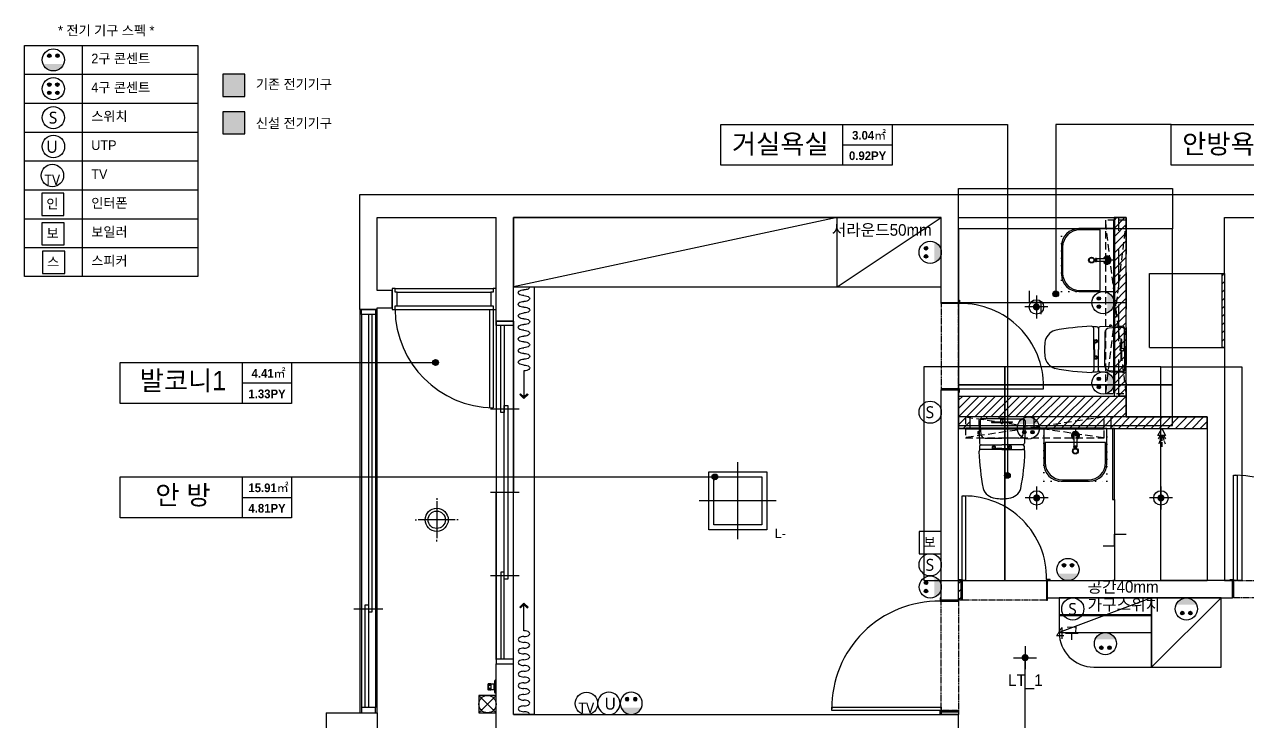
# Model space of a CAD drawing. Header units: millimetres. Extents: x -551172 to 232469, y -3435 to 261611.
# Drawn here: x 216458 to 227038, y 87466 to 93497 of the extents above; entities that cross this region are included whole.
import ezdxf
from ezdxf.enums import TextEntityAlignment as Align

# ---------------------------------------------------------------- set-up
doc = ezdxf.new("R2010")
doc.units = ezdxf.units.MM
doc.header["$LTSCALE"] = 10
doc.header["$PDMODE"] = 3
for name, pattern in [('DASHED', [0.75, 0.5, -0.25]), ('DH-HID2', [1.2, 0.8, -0.4]), ('DOT', [6.35, 0, -6.35]), ('HID', [2.5, 1.5, -1]), ('HIDDEN', [9.525, 6.35, -3.175])]:
    doc.linetypes.add(name, pattern=pattern)
doc.layers.get('DEFPOINTS').update_dxf_attribs({"color": 248})
for name, color, linetype in [('0-ELC TEXT', 7, 'Continuous'), ('01. F-소품', 3, 'Continuous'), ('02-WAL', 2, 'Continuous'), ('03-TEXT', 3, 'Continuous'), ('03-WAL NEW', 3, 'Continuous'), ('04-WIN', 4, 'Continuous'), ('06-FUR', 6, 'Continuous'), ('06-LIGHT', 4, 'Continuous'), ('07-DIM WAL', 5, 'Continuous'), ('2-con', 2, 'Continuous'), ('_LIBR', 4, 'Continuous'), ('BATH', 4, 'Continuous'), ('CO-BATH', 6, 'Continuous'), ('CO-DOOR', 8, 'Continuous'), ('fin', 5, 'Continuous'), ('FUR', 8, 'DASHED'), ('HAT', 5, 'Continuous'), ('HL', 6, 'HIDDEN'), ('RC-LIGHT', 7, 'Continuous'), ('U-LANP', 6, 'Continuous'), ('설비', 140, 'Continuous'), ('욕실설비', 3, 'Continuous')]:
    doc.layers.add(name, color=color, linetype=linetype)
doc.styles.add('DH-TEXT', font='')
doc.styles.add('HY 울릉도 L', font='')
doc.styles.get("Standard").update_dxf_attribs({"font": 'romans.shx'})
doc.styles.add('넥슨고딕', font='NEXONLv1GothicBold.ttf')
doc.styles.add('코레일둥고', font='Korail_Round_Gothic_Medium.ttf')
doc.styles.get('DH-TEXT').set_extended_font_data('HY울릉도L')
doc.styles.get('HY 울릉도 L').set_extended_font_data('HY울릉도L')
doc.dimstyles.new('30', dxfattribs={"dimscale": 30, "dimtxt": 2, "dimasz": 1, "dimexe": 1, "dimexo": 1, "dimgap": 1, "dimtad": 1, "dimdec": 0, "dimrnd": 0.05, "dimdsep": 46, "dimlunit": 6, "dimtxsty": 'HY 울릉도 L', "dimblk": 'ARCHTICK', "dimcen": 2.5, "dimdle": 1, "dimclrd": 133, "dimclre": 133, "dimclrt": 30, "dimadec": 0, "dimazin": 0, "dimtfac": 1, "dimtdec": 0, "dimtix": 1, "dimtmove": 2, "dimatfit": 3, "dimldrblk": 'ARCHTICK', "dimfxl": 1, "dimlwd": -1, "dimlwe": -1, "dimarcsym": 0})

# ---------------------------------------------------------------- blocks, each defined once
blk = doc.blocks.new('ffwfr')
at = {"layer": '03-WAL NEW'}
h = blk.add_hatch(dxfattribs=at)
h.set_pattern_fill('_USER', color=8, scale=50, angle=225, pattern_type=0)
h.set_pattern_definition([(225, (159722.074, 126376.72), (35.35534, -35.35534), [])])
h.paths.add_polyline_path([(102088, 63998), (102109, 63998), (102109, 63798), (102088, 63798)])
at = {"color": 8}
for p, q in [((103433, 66740), (103368, 66740)), ((102701, 66373), (102701, 66473)), ((102088, 66373), (103538, 66373)), ((102801, 66373), (102701, 66373)), ((102801, 66273), (102801, 66373)), ((103098, 65283), (103098, 65218)), ((103438, 64668), (103438, 63968)), ((103438, 64268), (103438, 64368)), ((103438, 64368), (103538, 64368)), ((103338, 64268), (103438, 64268)), ((97938, 62823), (98088, 62973)), ((97938, 62973), (98088, 62823))]:
    blk.add_line(p, q, dxfattribs=at)
blk.add_lwpolyline([(97938, 62823), (98088, 62823), (98088, 62973), (97938, 62973)], close=True, dxfattribs=at)
blk.add_circle((98013, 62898), 75, dxfattribs=at)
at = {"layer": '02-WAL', "color": 8}
blk.add_line((101888, 62808), (102088, 62808), dxfattribs=at)
blk.add_lwpolyline([(102858, 63798), (102858, 63968)], dxfattribs=at)
at = {"layer": '03-WAL NEW', "color": 8, "linetype": 'Continuous'}
for p, q in [((103433, 67084), (103457, 67108)), ((103433, 67013), (103527, 67108)), ((103433, 66942), (103538, 67047)), ((103433, 66872), (103538, 66977)), ((103433, 66801), (103538, 66906)), ((103433, 66730), (103538, 66835)), ((103433, 66659), (103538, 66764)), ((103433, 66589), (103538, 66694)), ((103433, 66518), (103538, 66623)), ((103433, 66447), (103538, 66552)), ((104368, 66605), (104386, 66623)), ((104368, 66534), (104388, 66554)), ((103433, 66377), (103538, 66482)), ((104368, 66463), (104388, 66483)), ((103433, 66306), (103538, 66411)), ((103433, 66235), (103538, 66340)), ((104368, 66392), (104388, 66412)), ((104368, 66322), (104388, 66342)), ((103433, 66165), (103538, 66270)), ((104368, 66251), (104388, 66271)), ((103433, 66094), (103538, 66199)), ((103433, 66023), (103538, 66128)), ((104368, 66180), (104388, 66200)), ((104368, 66110), (104388, 66130)), ((103433, 65952), (103538, 66057)), ((104368, 66039), (104388, 66059)), ((103433, 65882), (103538, 65987)), ((103433, 65811), (103538, 65916)), ((104382, 65983), (104388, 65988)), ((103433, 65740), (103538, 65845)), ((103433, 65670), (103538, 65775)), ((103433, 65599), (103538, 65704)), ((103467, 65563), (103538, 65633)), ((102088, 65527), (102124, 65563)), ((102088, 65456), (102195, 65563)), ((102088, 65385), (102265, 65563)), ((102156, 65383), (102336, 65563)), ((102227, 65383), (102407, 65563)), ((102297, 65383), (102477, 65563)), ((102368, 65383), (102548, 65563)), ((102439, 65383), (102619, 65563)), ((102510, 65383), (102690, 65563)), ((102580, 65383), (102760, 65563)), ((102651, 65383), (102831, 65563)), ((102722, 65383), (102902, 65563)), ((102792, 65383), (102972, 65563)), ((102863, 65383), (103043, 65563)), ((102934, 65383), (103114, 65563)), ((103005, 65383), (103185, 65563)), ((103075, 65383), (103255, 65563)), ((103146, 65383), (103326, 65563)), ((103217, 65383), (103397, 65563)), ((103287, 65383), (103467, 65563)), ((103358, 65383), (103538, 65562)), ((103429, 65383), (103538, 65492)), ((102088, 65314), (102156, 65383)), ((102738, 65328), (102792, 65383)), ((102763, 65283), (102863, 65383)), ((102834, 65283), (102934, 65383)), ((102905, 65283), (103005, 65383)), ((102975, 65283), (103075, 65383)), ((103046, 65283), (103146, 65383)), ((103117, 65283), (103217, 65383)), ((103187, 65283), (103287, 65383)), ((103258, 65283), (103358, 65383)), ((103329, 65283), (103429, 65383)), ((103400, 65283), (103500, 65383)), ((103470, 65283), (103570, 65383)), ((103500, 65383), (103538, 65421)), ((103541, 65283), (103641, 65383)), ((103612, 65283), (103712, 65383)), ((103682, 65283), (103782, 65383)), ((103753, 65283), (103853, 65383)), ((103824, 65283), (103924, 65383)), ((103894, 65283), (103994, 65383)), ((103965, 65283), (104065, 65383)), ((104036, 65283), (104136, 65383)), ((104107, 65283), (104207, 65383)), ((102127, 65283), (102188, 65344)), ((104177, 65283), (104238, 65343))]:
    blk.add_line(p, q, dxfattribs=at)
at = {"layer": '03-WAL NEW', "color": 8}
for p, q in [((103538, 67108), (103433, 67108)), ((103433, 67108), (103433, 65563)), ((103538, 65563), (103538, 67108)), ((104368, 65983), (104368, 66623)), ((104368, 66623), (104388, 66623)), ((104388, 66623), (104388, 65983)), ((104388, 65983), (104368, 65983)), ((102088, 65383), (102088, 65563)), ((102088, 65563), (103538, 65563)), ((103433, 65563), (103538, 65563)), ((103538, 65563), (103538, 65383)), ((103538, 65383), (102088, 65383)), ((102188, 65383), (102088, 65383)), ((102088, 65383), (102088, 65283)), ((102188, 65283), (102188, 65383)), ((104238, 65383), (102738, 65383)), ((102738, 65383), (102738, 65283)), ((103408, 65283), (103408, 65383)), ((104238, 65283), (104238, 65383)), ((102738, 65283), (102088, 65283)), ((102088, 65283), (102188, 65283)), ((102738, 65283), (104238, 65283))]:
    blk.add_line(p, q, dxfattribs=at)
for points in [[(102088, 63968), (102109, 63968), (102109, 63798), (102088, 63798)], [(101938, 62808), (101938, 62833), (102088, 62833), (102088, 62808)]]:
    blk.add_lwpolyline(points, close=True, dxfattribs=at)
at = {"layer": '04-WIN', "color": 8}
for p, q in [((96923, 66268), (96923, 62868)), ((96983, 66268), (96983, 62868)), ((97043, 66268), (97043, 62868)), ((98088, 66178), (98088, 64730)), ((98088, 66173), (98088, 64730)), ((98238, 66173), (98238, 64730)), ((98288, 65451), (98038, 65451)), ((103418, 65283), (103418, 64668)), ((103438, 65283), (103418, 65283)), ((103438, 64668), (103438, 65283)), ((98288, 64730), (98038, 64730)), ((98088, 63283), (98088, 64730)), ((98238, 63288), (98238, 64730)), ((103418, 64668), (103438, 64668)), ((98288, 64009), (98038, 64009)), ((96858, 63723), (97108, 63723))]:
    blk.add_line(p, q, dxfattribs=at)
for points in [[(97058, 66313), (96908, 66313), (96908, 62823), (97058, 62823)], [(96923, 66313), (97043, 66313), (97043, 66268), (96923, 66268)], [(98238, 63248), (98238, 66213), (98088, 66213), (98088, 63248)], [(98158, 65481), (98188, 65481), (98188, 64730), (98188, 63979), (98158, 63979), (98158, 64730)], [(97043, 62868), (96923, 62868), (96923, 62823), (97043, 62823)]]:
    blk.add_lwpolyline(points, close=True, dxfattribs=at)
for points in [[(97013, 66268), (97013, 63693), (96983, 63693)], [(98178, 66213), (98238, 66213), (98238, 66173), (98088, 66173), (98088, 66213)], [(98158, 66173), (98158, 65421), (98128, 65421), (98128, 66173)], [(98158, 63288), (98158, 64039), (98128, 64039), (98128, 63288)], [(96983, 63753), (96953, 63753), (96953, 62868)], [(98178, 63248), (98238, 63248), (98238, 63288), (98088, 63288), (98088, 63248)]]:
    blk.add_lwpolyline(points, dxfattribs=at)
at = {"layer": '06-FUR', "color": 8}
for p, q in [((101038, 67108), (98238, 66508)), ((98238, 67108), (98238, 66508)), ((101938, 67108), (98238, 67108)), ((101038, 66508), (101038, 67108)), ((101038, 66508), (101938, 67108)), ((101938, 66508), (101938, 67108)), ((98238, 66508), (101938, 66508)), ((103758, 63818), (102958, 63518)), ((102958, 63818), (102958, 63518)), ((103758, 63818), (102958, 63818)), ((103758, 63218), (104358, 63818)), ((104358, 63818), (103758, 63818)), ((103758, 63818), (103758, 63218)), ((103758, 63218), (103758, 63818)), ((104358, 63818), (103758, 63818)), ((103758, 63818), (103758, 63218)), ((104358, 63218), (104358, 63818)), ((104358, 63218), (104358, 63818)), ((102958, 63518), (103758, 63518)), ((103258, 63218), (103758, 63218)), ((103758, 63218), (104358, 63218)), ((103758, 63218), (104358, 63218))]:
    blk.add_line(p, q, dxfattribs=at)
at = {"layer": '06-FUR', "color": 8, "linetype": 'HIDDEN'}
for p, q in [((103538, 67085), (103358, 65585)), ((103538, 65585), (103358, 67085)), ((103538, 67085), (103358, 67085)), ((103358, 67085), (103358, 65585)), ((103538, 65585), (103538, 67085)), ((103358, 65585), (103538, 65585)), ((102148, 65383), (103348, 65203)), ((103348, 65383), (102148, 65203)), ((102148, 65383), (102148, 65203)), ((103348, 65383), (102148, 65383)), ((103348, 65203), (103348, 65383)), ((102148, 65203), (103348, 65203))]:
    blk.add_line(p, q, dxfattribs=at)
at = {"layer": '06-FUR', "color": 8, "linetype": 'HIDDEN', "ltscale": 5}
for p, q in [((103473, 65563), (103473, 67108)), ((103473, 67108), (103538, 67108)), ((103538, 67108), (103538, 65503)), ((103538, 65563), (103473, 65563))]:
    blk.add_line(p, q, dxfattribs=at)
at = {"layer": '06-FUR', "color": 8}
blk.add_arc((103258, 63518), 300, 180, 270, dxfattribs=at)
at = {"layer": '2-con', "color": 8}
for p, q in [((96908, 66313), (96908, 67308)), ((96908, 67308), (108238, 67308)), ((97058, 66477), (97058, 67108)), ((97058, 67108), (98088, 67108)), ((98088, 66213), (98088, 67108)), ((98238, 66213), (98238, 67108)), ((98238, 67108), (101938, 67108)), ((101938, 66373), (101938, 67108)), ((102088, 66373), (102088, 67108)), ((102088, 67108), (103538, 67108)), ((103538, 65383), (103538, 67108)), ((104388, 66623), (104388, 67108)), ((104388, 67108), (108088, 67108)), ((103738, 65983), (103738, 66623)), ((103738, 66623), (104388, 66623)), ((101938, 66373), (102088, 66373)), ((96908, 66313), (97058, 66313)), ((97058, 66313), (97058, 66328)), ((98088, 66213), (98238, 66213)), ((103738, 65983), (104388, 65983)), ((104388, 65983), (104388, 63968)), ((101938, 63798), (101938, 65618)), ((101938, 65618), (102088, 65618)), ((102088, 63938), (102088, 65618)), ((103538, 65383), (104238, 65383)), ((104238, 65383), (104238, 63968)), ((102088, 63798), (102088, 63938)), ((102858, 63968), (104238, 63968)), ((102858, 63818), (102858, 63938)), ((104388, 63968), (104458, 63968)), ((104458, 63818), (104458, 63968)), ((101938, 63798), (102088, 63798)), ((102858, 63818), (104458, 63818)), ((98088, 62238), (98088, 63248)), ((98088, 63248), (98238, 63248)), ((98238, 62808), (98238, 63248)), ((96618, 62823), (96618, 62673)), ((96618, 62823), (97058, 62823)), ((97058, 62823), (97058, 62673)), ((98238, 62808), (102088, 62808)), ((102088, 62658), (102088, 62808))]:
    blk.add_line(p, q, dxfattribs=at)
blk.add_lwpolyline([(97058, 66328), (97188, 66328), (97188, 66477), (97058, 66477)], dxfattribs=at)
at = {"layer": '_LIBR', "color": 8, "linetype": 'Continuous'}
for p, q in [((97213, 66493), (98063, 66493)), ((97233, 66463), (98043, 66463)), ((97233, 66343), (98043, 66343)), ((97213, 66313), (98033, 66313))]:
    blk.add_line(p, q, dxfattribs=at)
for points in [[(97213, 66493), (97188, 66493), (97188, 66313), (97213, 66313), (97213, 66343), (97233, 66343), (97233, 66463), (97213, 66463), (97213, 66492)], [(102088, 66364), (102088, 66394), (102097, 66394), (102097, 66364), (102088, 66364)], [(98033, 65463), (98033, 66313), (98063, 66313), (98063, 65463)], [(102088, 65627), (102823, 65627), (102823, 65657), (102088, 65657), (102088, 65627)], [(102088, 65627), (102088, 65597), (102097, 65597), (102097, 65627), (102088, 65627)], [(104467, 63968), (104467, 64880), (104497, 64880), (104497, 63968), (104467, 63968)], [(102118, 63968), (102118, 64699), (102148, 64699), (102148, 63968), (102118, 63968)], [(102118, 63968), (102088, 63968), (102088, 63977), (102118, 63977), (102118, 63968)], [(102849, 63968), (102879, 63968), (102879, 63977), (102849, 63977), (102849, 63968)], [(104467, 63968), (104437, 63968), (104437, 63977), (104467, 63977), (104467, 63968)], [(101938, 63789), (101938, 63819), (101929, 63819), (101929, 63789), (101938, 63789)], [(101938, 62842), (100991, 62842), (100991, 62872), (101938, 62872), (101938, 62842)], [(101938, 62842), (101938, 62812), (101929, 62812), (101929, 62842), (101938, 62842)]]:
    blk.add_lwpolyline(points, dxfattribs=at)
for points in [[(98043, 66463), (98043, 66343), (98063, 66343), (98063, 66313), (98088, 66313), (98088, 66493), (98063, 66493), (98063, 66463)], [(102088, 66373), (102088, 66364), (101938, 66364), (101938, 66373)], [(102088, 65618), (102088, 65627), (101938, 65627), (101938, 65618)], [(102109, 63968), (102118, 63968), (102118, 63798), (102109, 63798)], [(102858, 63968), (102849, 63968), (102849, 63798), (102858, 63798)], [(104458, 63968), (104467, 63968), (104467, 63818), (104458, 63818)], [(101938, 63798), (101938, 63789), (102088, 63789), (102088, 63798)], [(101938, 62833), (101938, 62842), (102088, 62842), (102088, 62833)]]:
    blk.add_lwpolyline(points, close=True, dxfattribs=at)
for centre, radius, start, end in [((102108, 65649), 715, 359.3986, 90.9179), ((98074, 66323), 861, 180.7211, 269.2789), ((104467, 63967), 912, 0.5758, 89.0422), ((102140, 63990), 709, 358.9155, 90.6064), ((101916, 62864), 925, 89.1676, 180.4648)]:
    blk.add_arc(centre, radius, start, end, dxfattribs=at)
at = {"layer": 'BATH', "color": 8}
for p, q in [((103812, 65221), (103847, 65283)), ((103847, 65283), (103879, 65221)), ((103879, 65221), (103812, 65221)), ((103830, 65216), (103815, 65193)), ((103826, 65173), (103819, 65151)), ((103838, 65217), (103828, 65179)), ((103846, 65218), (103846, 65177)), ((103855, 65217), (103864, 65179)), ((103862, 65216), (103877, 65193)), ((103867, 65173), (103874, 65151)), ((103846, 65165), (103846, 65123))]:
    blk.add_line(p, q, dxfattribs=at)
at = {"layer": 'CO-BATH', "color": 8, "linetype": 'DOT'}
for p, q in [((102978, 67012), (102978, 66467)), ((103433, 67012), (102978, 67012)), ((103433, 66467), (103433, 67012)), ((102978, 66467), (103433, 66467)), ((103370, 65283), (102826, 65283)), ((102826, 65283), (102826, 64828)), ((103370, 64828), (103370, 65283)), ((102826, 64828), (103370, 64828))]:
    blk.add_line(p, q, dxfattribs=at)
at = {"layer": 'CO-BATH', "color": 8}
for p, q in [((103433, 67012), (103128, 67012)), ((103313, 67002), (103138, 67002)), ((103313, 66477), (103313, 67002)), ((103433, 66467), (103433, 67012)), ((102978, 66862), (102978, 66617)), ((102988, 66852), (102988, 66627)), ((103272, 66754), (103272, 66725)), ((103277, 66754), (103272, 66754)), ((103277, 66725), (103272, 66725)), ((103282, 66753), (103277, 66753)), ((103277, 66754), (103277, 66725)), ((103282, 66726), (103277, 66726)), ((103282, 66753), (103282, 66726)), ((103373, 66727), (103282, 66727)), ((103373, 66752), (103282, 66752)), ((103128, 66467), (103433, 66467)), ((103138, 66477), (103313, 66477)), ((102826, 65283), (102826, 64978)), ((103370, 65283), (102826, 65283)), ((103370, 64978), (103370, 65283)), ((103085, 65222), (103085, 65132)), ((103110, 65222), (103110, 65132)), ((102836, 65163), (102836, 64988)), ((103360, 65163), (102836, 65163)), ((103083, 65127), (103083, 65122)), ((103083, 65127), (103112, 65127)), ((103083, 65122), (103112, 65122)), ((103084, 65132), (103084, 65127)), ((103084, 65132), (103111, 65132)), ((103111, 65132), (103111, 65127)), ((103112, 65127), (103112, 65122)), ((103360, 64988), (103360, 65163)), ((102976, 64828), (103220, 64828)), ((102986, 64838), (103210, 64838))]:
    blk.add_line(p, q, dxfattribs=at)
for centre, radius in [((103238, 66740), 25), ((103238, 66740), 20), ((103098, 65088), 25), ((103098, 65088), 20)]:
    blk.add_circle(centre, radius, dxfattribs=at)
for centre, radius, start, end in [((103128, 66862), 150, 90, 180), ((103138, 66852), 150, 90, 180), ((103373, 66740), 35, 200.9248, 159.0751), ((103373, 66740), 30, 204.6243, 155.3757), ((103373, 66740), 25, 210, 150), ((103373, 66740), 18, 223.9829, 136.017), ((103373, 66740), 12.5, 270, 90), ((103128, 66617), 150, 180, 270), ((103138, 66627), 150, 180, 270), ((103098, 65222), 35, 290.9248, 249.0751), ((103098, 65222), 30, 294.6243, 245.3757), ((103098, 65222), 25, 300, 240), ((103098, 65222), 18, 313.9829, 226.017), ((103098, 65222), 12.5, 360, 180), ((102976, 64978), 150, 180, 270), ((102986, 64988), 150, 180, 270), ((103210, 64988), 150, 270, 0), ((103220, 64978), 150, 270, 0)]:
    blk.add_arc(centre, radius, start, end, dxfattribs=at)
at = {"layer": 'CO-DOOR', "color": 8, "linetype": 'DH-HID2'}
for points in [[(101938, 66364), (101938, 65627), (102088, 65627), (102088, 66364)], [(102849, 63798), (102118, 63798), (102118, 63968), (102849, 63968)], [(105379, 63818), (104467, 63818), (104467, 63968), (105379, 63968)], [(102088, 63789), (102088, 62842), (101938, 62842), (101938, 63789)]]:
    blk.add_lwpolyline(points, close=True, dxfattribs=at)
at = {"layer": 'fin', "color": 8}
for p, q in [((103257, 65967), (103257, 66147)), ((103297, 66148), (103297, 65967)), ((103506, 66168), (103311, 66163)), ((103522, 66140), (103522, 66153)), ((103522, 65975), (103522, 66140)), ((103523, 66123), (103523, 66136)), ((103523, 66123), (103523, 66111)), ((103354, 66113), (103354, 65967)), ((103257, 65967), (103257, 65788)), ((103297, 65787), (103297, 65967)), ((103354, 65822), (103354, 65967)), ((103522, 65960), (103522, 65795)), ((103506, 65768), (103311, 65772)), ((103522, 65795), (103522, 65782)), ((102263, 65351), (102268, 65156)), ((102290, 65366), (102278, 65366)), ((102455, 65366), (102290, 65366)), ((102307, 65368), (102295, 65368)), ((102307, 65368), (102320, 65368)), ((102471, 65366), (102636, 65366)), ((102636, 65366), (102648, 65366)), ((102663, 65351), (102658, 65156)), ((102318, 65199), (102463, 65199)), ((102608, 65199), (102463, 65199)), ((102283, 65141), (102463, 65141)), ((102463, 65102), (102284, 65102)), ((102643, 65141), (102463, 65141)), ((102463, 65102), (102642, 65102)), ((98016, 63069), (98016, 63025)), ((98019, 63071), (98018, 63071)), ((98019, 63071), (98019, 63023)), ((98025, 63071), (98025, 63056)), ((98031, 63071), (98031, 63056)), ((98037, 63071), (98037, 63056)), ((98043, 63071), (98043, 63023)), ((98065, 63071), (98043, 63071)), ((98067, 63069), (98067, 63025)), ((98073, 63064), (98067, 63064)), ((98073, 63097), (98073, 63003)), ((98088, 63107), (98083, 63107)), ((98019, 63023), (98018, 63023)), ((98025, 63038), (98025, 63023)), ((98031, 63038), (98031, 63023)), ((98037, 63038), (98037, 63023)), ((98065, 63023), (98043, 63023)), ((98073, 63030), (98067, 63030)), ((98088, 62993), (98083, 62993))]:
    blk.add_line(p, q, dxfattribs=at)
for centre, radius, start, end in [((102960, 66012), 126, 108.2964, 173.4241), ((103326, 63963), 2206, 92.3333, 100.6081), ((103237, 66147), 20, 0, 92.3333), ((103326, 63963), 2200, 91.1574, 91.963), ((103281, 66147), 15.8, 4.8211, 86.3863), ((103312, 66148), 15, 91.3651, 180), ((103394, 66111), 40, 95.9437, 177.5129), ((103494, 65156), 1000, 89.3116, 95.9437), ((103507, 66153), 15, 360, 91.3651), ((103506, 66140), 16, 0, 89.3116), ((103538, 66136), 15, 90, 180), ((103237, 65967), 406, 171.6993, 180), ((103538, 66111), 15, 180, 270), ((103237, 65967), 406, 180, 188.3007), ((102960, 65923), 126, 186.5759, 251.7036), ((103394, 65824), 40, 182.4871, 264.0563), ((103326, 67972), 2206, 259.3919, 267.6667), ((103237, 65788), 20, 267.6667, 0), ((103326, 67972), 2200, 268.037, 268.8426), ((103281, 65788), 15.8, 273.6137, 355.1789), ((103312, 65787), 15, 180, 268.6349), ((103494, 66779), 1000, 264.0563, 270.6884), ((103506, 65795), 16, 270.6884, 0), ((103507, 65782), 15, 268.6349, 0), ((102295, 65383), 15, 180, 270), ((102320, 65383), 15, 270, 0), ((102278, 65351), 15, 90, 181.3651), ((102290, 65350), 16, 90, 179.3116), ((103274, 65338), 1000, 179.3116, 185.9437), ((102636, 65350), 16, 0.6884, 90), ((101652, 65338), 1000, 354.0563, 0.6884), ((102648, 65351), 15, 358.6349, 90), ((102319, 65239), 40, 185.9437, 267.5129), ((102607, 65239), 40, 272.4871, 354.0563), ((102284, 65082), 20, 90, 182.3333), ((104468, 65171), 2206, 182.3333, 190.6081), ((102283, 65156), 15, 181.3651, 270), ((102284, 65125), 15.8, 94.8211, 176.3863), ((104468, 65171), 2200, 181.1574, 181.963), ((100458, 65171), 2206, 349.3919, 357.6667), ((102642, 65082), 20, 357.6667, 90), ((102643, 65156), 15, 270, 358.6349), ((102642, 65125), 15.8, 3.6137, 85.1789), ((100458, 65171), 2200, 358.037, 358.8426), ((102419, 64804), 126, 198.2964, 263.4241), ((102507, 64804), 126, 276.5759, 341.7036), ((102463, 65081), 406, 261.6993, 270), ((102463, 65081), 406, 270, 278.3007), ((98018, 63069), 2, 90, 180), ((98022, 63071), 3, 0, 180), ((98022, 63056), 3, 0, 180), ((98028, 63071), 3, 0, 180), ((98028, 63056), 3, 0, 180), ((98034, 63071), 3, 0, 180), ((98034, 63056), 3, 0, 180), ((98040, 63071), 3, 0, 180), ((98040, 63056), 3, 0, 180), ((98065, 63069), 2, 0, 90), ((98083, 63097), 10, 90, 180), ((98018, 63025), 2, 180, 270), ((98022, 63038), 3, 180, 0), ((98022, 63023), 3, 180, 0), ((98028, 63038), 3, 180, 0), ((98028, 63023), 3, 180, 0), ((98034, 63038), 3, 180, 0), ((98034, 63023), 3, 180, 0), ((98040, 63038), 3, 180, 0), ((98040, 63023), 3, 180, 0), ((98065, 63025), 2, 270, 0), ((98083, 63003), 10, 180, 270)]:
    blk.add_arc(centre, radius, start, end, dxfattribs=at)
at = {"layer": 'FUR', "color": 8}
blk.add_line((102958, 63818), (102958, 63518), dxfattribs=at)
at = {"layer": 'HL', "color": 8, "linetype": 'Continuous'}
for p, q in [((103392, 66172), (103392, 66165)), ((103408, 66176), (103396, 66176)), ((103412, 66172), (103412, 66165)), ((103257, 66050), (103282, 66050)), ((103266, 66026), (103257, 66026)), ((103266, 66026), (103266, 66016)), ((103282, 66026), (103266, 66026)), ((103286, 66046), (103286, 66030)), ((103490, 66054), (103490, 65975)), ((103497, 66054), (103497, 65976)), ((103264, 66014), (103257, 66014)), ((103264, 65921), (103257, 65921)), ((103264, 65967), (103264, 66014)), ((103264, 65967), (103264, 65921)), ((103266, 65909), (103266, 65919)), ((103482, 65973), (103516, 65979)), ((103482, 65973), (103482, 65962)), ((103482, 65962), (103516, 65956)), ((103490, 65960), (103490, 65881)), ((103497, 65959), (103497, 65881)), ((103516, 65979), (103523, 65974)), ((103516, 65979), (103516, 65956)), ((103516, 65956), (103523, 65961)), ((103523, 65974), (103528, 65980)), ((103523, 65974), (103523, 65961)), ((103523, 65961), (103528, 65955)), ((103528, 65992), (103538, 65992)), ((103528, 65992), (103528, 65944)), ((103528, 65944), (103538, 65944)), ((103266, 65909), (103257, 65909)), ((103257, 65885), (103282, 65885)), ((103282, 65909), (103266, 65909)), ((103286, 65889), (103286, 65905)), ((102439, 65373), (102439, 65383)), ((102487, 65373), (102487, 65383)), ((102376, 65342), (102454, 65342)), ((102376, 65335), (102456, 65335)), ((102439, 65373), (102487, 65373)), ((102456, 65368), (102451, 65373)), ((102452, 65361), (102456, 65368)), ((102457, 65326), (102452, 65361)), ((102452, 65361), (102474, 65361)), ((102456, 65368), (102470, 65368)), ((102457, 65326), (102469, 65326)), ((102469, 65326), (102474, 65361)), ((102470, 65368), (102475, 65373)), ((102474, 65361), (102470, 65368)), ((102470, 65335), (102550, 65335)), ((102471, 65342), (102550, 65342)), ((102254, 65252), (102254, 65240)), ((102258, 65256), (102265, 65256)), ((102258, 65236), (102266, 65236)), ((102380, 65102), (102380, 65126)), ((102384, 65130), (102401, 65130)), ((102405, 65126), (102405, 65110)), ((102405, 65110), (102415, 65110)), ((102405, 65110), (102405, 65102)), ((102463, 65109), (102417, 65109)), ((102417, 65108), (102417, 65102)), ((102463, 65109), (102509, 65109)), ((102509, 65108), (102509, 65102)), ((102521, 65110), (102511, 65110)), ((102521, 65126), (102521, 65110)), ((102521, 65110), (102521, 65102)), ((102542, 65130), (102525, 65130)), ((102546, 65102), (102546, 65126))]:
    blk.add_line(p, q, dxfattribs=at)
for centre in [(103272, 66038), (103272, 65898), (102393, 65116), (102533, 65116)]:
    blk.add_circle(centre, 8, dxfattribs=at)
for centre, radius, start, end in [((103396, 66172), 4, 90, 180), ((103408, 66172), 4, 0, 90), ((103282, 66046), 4, 0, 90), ((103282, 66030), 4, 270, 0), ((103494, 66054), 3.5, 0, 180), ((103264, 66016), 2, 270, 0), ((103264, 65919), 2, 0, 90), ((103282, 65905), 4, 0, 90), ((103282, 65889), 4, 270, 0), ((103494, 65881), 3.5, 180, 0), ((102376, 65338), 3.5, 90, 270), ((102550, 65338), 3.5, 270, 90), ((102258, 65252), 4, 90, 180), ((102258, 65240), 4, 180, 270), ((102384, 65126), 4, 90, 180), ((102401, 65126), 4, 0, 90), ((102415, 65108), 2, 0, 90), ((102511, 65108), 2, 90, 180), ((102525, 65126), 4, 90, 180), ((102542, 65126), 4, 0, 90)]:
    blk.add_arc(centre, radius, start, end, dxfattribs=at)
at = {"layer": '욕실설비', "color": 8}
for p, q in [((103837, 65224), (103837, 65223)), ((103856, 65226), (103856, 65223))]:
    blk.add_line(p, q, dxfattribs=at)
blk = doc.blocks.new('FFSFDF')
at = {"layer": '01. F-소품'}
blk.add_hatch(color=8, dxfattribs=at).paths.add_polyline_path([(1567673, 1746751), (1567680, 1746744), (1567715, 1746779), (1567680, 1746815), (1567673, 1746808), (1567701, 1746779)])
at = {"layer": '01. F-소품', "color": 8}
for p, q in [((1567673, 1746808), (1567680, 1746815)), ((1567475, 1746779), (1567701, 1746779)), ((1567673, 1746751), (1567680, 1746744))]:
    blk.add_line(p, q, dxfattribs=at)
for points in [[(1567680, 1746815), (1567715, 1746779), (1567680, 1746744)], [(1567673, 1746808), (1567701, 1746779), (1567673, 1746751)]]:
    blk.add_lwpolyline(points, dxfattribs=at)
for centre, start_param, end_param in [((1566800, 1746779), 1.570796, 4.712389), ((1566900, 1746779), 1.570796, 4.712389), ((1567000, 1746779), 1.570796, 4.712389), ((1567100, 1746779), 1.570796, 4.712389), ((1567200, 1746779), 1.570796, 4.712389), ((1567300, 1746779), 1.570796, 4.712389), ((1567400, 1746779), 1.570796, 4.712389), ((1566750, 1746779), 6.283185, 7.853982), ((1566850, 1746779), 4.712389, 7.853982), ((1566950, 1746779), 4.712389, 7.853982), ((1567050, 1746779), 4.712389, 7.853982), ((1567150, 1746779), 4.712389, 7.853982), ((1567250, 1746779), 4.712389, 7.853982), ((1567350, 1746779), 4.712389, 7.853982), ((1567450, 1746779), 4.712389, 7.853982)]:
    blk.add_ellipse(centre, major_axis=(0, -50), ratio=0.5, start_param=start_param, end_param=end_param, dxfattribs=at)
blk = doc.blocks.new('ghehrth')
at = {"layer": '06-LIGHT'}
h = blk.add_hatch(color=256, dxfattribs=at)
h.dxf.hatch_style = 1
edge = h.paths.add_edge_path()
edge.add_arc((74745, 23107), 31.2, 270, 630)
at = {"color": 1, "linetype": 'Continuous'}
for p, q in [((74745, 23007), (74745, 23207)), ((74645, 23107), (74845, 23107))]:
    blk.add_line(p, q, dxfattribs=at)
blk = doc.blocks.new('G-101')
at = {"layer": 'RC-LIGHT', "color": 251}
for p, q in [((0, -400), (0, 400)), ((400, 0), (-400, 0))]:
    blk.add_line(p, q, dxfattribs=at)
at = {"layer": 'RC-LIGHT', "color": 7}
for p, q in [((-300, -300), (-300, 300)), ((-300, 300), (300, 300)), ((300, 300), (300, -300)), ((300, -300), (-300, -300))]:
    blk.add_line(p, q, dxfattribs=at)
at = {"layer": 'RC-LIGHT', "color": 1}
blk.add_lwpolyline([(-250, 250), (250, 250), (250, -250), (-250, -250)], close=True, dxfattribs=at)
at = {"layer": 'RC-LIGHT', "style": 'DH-TEXT'}
blk.add_attdef('L-', text='', height=100, dxfattribs=at).set_placement((383, -288), align=Align.TOP_LEFT)
blk = doc.blocks.new('hallogen')
h = blk.add_hatch(color=256)
h.dxf.hatch_style = 1
edge = h.paths.add_edge_path()
edge.add_arc((48592, 60854), 31.2, 0, 360, ccw=False)
at = {"color": 1, "linetype": 'Continuous'}
for p, q in [((48592, 60954), (48592, 60754)), ((48692, 60854), (48492, 60854))]:
    blk.add_line(p, q, dxfattribs=at)
at = {"color": 4, "linetype": 'Continuous'}
blk.add_circle((48592, 60854), 62.5, dxfattribs=at)
blk = doc.blocks.new('A$C08B77260')
at = {"layer": 'HAT', "color": 1}
for p, q in [((187, 373), (187, 360)), ((187, 347), (187, 27)), ((0, 187), (13, 187)), ((347, 187), (27, 187)), ((373, 187), (360, 187)), ((187, 0), (187, 13))]:
    blk.add_line(p, q, dxfattribs=at)
at = {"layer": 'U-LANP', "color": 4}
blk.add_circle((187, 187), 100, dxfattribs=at)
at = {"layer": 'U-LANP', "color": 8}
blk.add_circle((187, 187), 75, dxfattribs=at)
blk = doc.blocks.new('_ArchTick')
at = {"color": 0, "linetype": 'ByBlock', "const_width": 0.15}
blk.add_lwpolyline([(-0.5, -0.5), (0.5, 0.5)], dxfattribs=at)
blk = doc.blocks.new('*D306')
at = {"layer": '07-DIM WAL', "color": 133, "transparency": 16777216}
for p, q in [((225113, 86489), (225113, 88049)), ((225143, 88019), (225143, 88019)), ((225143, 86519), (225143, 86519))]:
    blk.add_line(p, q, dxfattribs=at)
at = {"layer": 'DEFPOINTS', "color": 0, "transparency": 16777216}
for p in [(225113, 88019), (225113, 88019), (225113, 86519)]:
    blk.add_point(p, dxfattribs=at)
at = {"layer": '07-DIM WAL', "color": 133, "transparency": 16777216, "xscale": 30, "yscale": 30, "zscale": 30}
for p, rotation in [((225113, 88019), 90), ((225113, 86519), 270)]:
    blk.add_blockref('_ArchTick', p, dxfattribs=dict(at, rotation=rotation))
at = {"layer": '07-DIM WAL', "color": 30, "transparency": 16777216, "insert": (225047, 87269), "char_height": 60, "attachment_point": 5, "rotation": 90, "style": 'HY 울릉도 L'}
blk.add_mtext('1,500', dxfattribs=at)
blk = doc.blocks.new('swich')
at = {"layer": '설비', "color": 140}
blk.add_circle((372828.6, -86554.1), 84, dxfattribs=at)
at = {"layer": '설비', "color": 140, "insert": (372858.7, -86509.1), "char_height": 90, "attachment_point": 3}
blk.add_mtext_dynamic_manual_height_columns('{\\fMalgun Gothic|b0|i0|c129|p50;S}', width=143.497, gutter_width=1, heights=[0], dxfattribs=at)
blk = doc.blocks.new('egoo')
at = {"layer": '설비'}
h = blk.add_hatch(color=140, dxfattribs=at)
edge = h.paths.add_edge_path()
edge.add_arc((1015645, 443434), 22.3, 0, 360)
h = blk.add_hatch(color=140, dxfattribs=at)
edge = h.paths.add_edge_path()
edge.add_arc((1015748, 443434), 22.3, 0, 360)
h = blk.add_hatch(color=140, dxfattribs=at)
edge = h.paths.add_edge_path()
edge.add_line((1015826, 443329), (1015567, 443329))
edge.add_ellipse((1015696, 443381), major_axis=(99, 99), ratio=1, start_angle=156.9578, end_angle=293.0422)
at = {"layer": '설비', "color": 140}
for centre, radius in [((1015696, 443381), 140), ((1015645, 443434), 22.3), ((1015748, 443434), 22.3)]:
    blk.add_circle(centre, radius, dxfattribs=at)
blk = doc.blocks.new('utp')
at = {"layer": '설비', "color": 140}
blk.add_circle((372928, -86921), 140, dxfattribs=at)
at = {"layer": '설비', "color": 140, "insert": (372982, -87001), "char_height": 150, "attachment_point": 9}
blk.add_mtext_dynamic_manual_height_columns('{\\fMalgun Gothic|b0|i0|c129|p50;U}', width=275.64, gutter_width=1, heights=[0], dxfattribs=at)
blk = doc.blocks.new('TV')
at = {"layer": '설비', "color": 140}
blk.add_circle((146227, 46947), 140, dxfattribs=at)
at = {"layer": '설비', "color": 140, "insert": (146088, 46828), "char_height": 130, "attachment_point": 7}
blk.add_mtext_dynamic_manual_height_columns('\\pxsm1,qc;{\\fMalgun Gothic|b0|i0|c129|p50;TV}', width=275.64, gutter_width=1, heights=[0], dxfattribs=at)

msp = doc.modelspace()

# ---------------------------------------------------------------- hatches: boundary and pattern name
at = {"layer": '0-ELC TEXT'}
h = msp.add_hatch(color=256, dxfattribs=at)
h.dxf.hatch_style = 1
edge = h.paths.add_edge_path()
edge.add_arc((225378.9, 91165.5), 25, 360, 720, ccw=False)
h = msp.add_hatch(color=256, dxfattribs=at)
h.dxf.hatch_style = 1
edge = h.paths.add_edge_path()
edge.add_arc((220014.4, 90572.4), 25, 180, 540, ccw=False)
h = msp.add_hatch(color=256, dxfattribs=at)
h.dxf.hatch_style = 1
edge = h.paths.add_edge_path()
edge.add_arc((224959.9, 89596), 25, -180, 180)
h = msp.add_hatch(color=256, dxfattribs=at)
h.dxf.hatch_style = 1
edge = h.paths.add_edge_path()
edge.add_arc((222430.6, 89582.7), 25, 180, 540, ccw=False)
at = {"layer": 'RC-LIGHT'}
h = msp.add_hatch(color=140, dxfattribs=at)
h.dxf.hatch_style = 1
h.paths.add_polyline_path([(218173.6, 92874.7), (218365.3, 92874.7), (218365.3, 93066.4), (218173.6, 93066.4)])
h = msp.add_hatch(color=10, dxfattribs=at)
h.dxf.hatch_style = 1
h.paths.add_polyline_path([(218173.6, 92549.9), (218365.3, 92549.9), (218365.3, 92741.6), (218173.6, 92741.6)])
at = {"layer": '설비'}
h = msp.add_hatch(color=140, dxfattribs=at)
edge = h.paths.add_edge_path()
edge.add_arc((216673, 92977.2), 15.3, 0, 360)
h = msp.add_hatch(color=140, dxfattribs=at)
edge = h.paths.add_edge_path()
edge.add_arc((216673, 92905.6), 15.3, 0, 360)
h = msp.add_hatch(color=140, dxfattribs=at)
edge = h.paths.add_edge_path()
edge.add_arc((216743, 92977.2), 15.3, 0, 360)
h = msp.add_hatch(color=140, dxfattribs=at)
edge = h.paths.add_edge_path()
edge.add_arc((216743, 92905.6), 15.3, 0, 360)
h = msp.add_hatch(color=10, dxfattribs=at)
edge = h.paths.add_edge_path()
edge.add_arc((224256.7, 91561.3), 15.3, 0, 360)
h = msp.add_hatch(color=10, dxfattribs=at)
edge = h.paths.add_edge_path()
edge.add_line((224328.3, 91437.4), (224328.3, 91615.1))
edge.add_ellipse((224292.5, 91526.2), major_axis=(-67.8, -67.8), ratio=1, start_angle=66.95778, end_angle=203.04222, ccw=False)
h = msp.add_hatch(color=10, dxfattribs=at)
edge = h.paths.add_edge_path()
edge.add_arc((224256.7, 91491.2), 15.3, 0, 360)
h = msp.add_hatch(color=10, dxfattribs=at)
edge = h.paths.add_edge_path()
edge.add_line((225231.2, 90041.2), (225053.5, 90041.2))
edge.add_ellipse((225142.4, 90005.4), major_axis=(67.8, -67.8), ratio=1, start_angle=66.95778, end_angle=203.04222, ccw=False)
h = msp.add_hatch(color=10, dxfattribs=at)
edge = h.paths.add_edge_path()
edge.add_arc((225107.3, 89969.6), 15.3, 0, 360)
h = msp.add_hatch(color=10, dxfattribs=at)
edge = h.paths.add_edge_path()
edge.add_arc((225177.4, 89969.6), 15.3, 0, 360)
h = msp.add_hatch(color=10, dxfattribs=at)
edge = h.paths.add_edge_path()
edge.add_line((226419.4, 88476.2), (226597.2, 88476.2))
edge.add_ellipse((226508.3, 88440.4), major_axis=(-67.8, -67.8), ratio=1, start_angle=156.95778, end_angle=293.04222)
h = msp.add_hatch(color=10, dxfattribs=at)
edge = h.paths.add_edge_path()
edge.add_arc((226473.3, 88404.6), 15.3, 0, 360)
h = msp.add_hatch(color=10, dxfattribs=at)
edge = h.paths.add_edge_path()
edge.add_arc((226543.3, 88404.6), 15.3, 0, 360)
h = msp.add_hatch(color=10, dxfattribs=at)
edge = h.paths.add_edge_path()
edge.add_line((225719.4, 88176.2), (225897.2, 88176.2))
edge.add_ellipse((225808.3, 88140.4), major_axis=(-67.8, -67.8), ratio=1, start_angle=156.95778, end_angle=293.04222)
h = msp.add_hatch(color=10, dxfattribs=at)
edge = h.paths.add_edge_path()
edge.add_arc((225773.3, 88104.6), 15.3, 0, 360)
h = msp.add_hatch(color=10, dxfattribs=at)
edge = h.paths.add_edge_path()
edge.add_arc((225843.3, 88104.6), 15.3, 0, 360)

# ---------------------------------------------------------------- linework, layer by layer
at = {"layer": '0-ELC TEXT'}
for p, q in [((216958, 93316.4), (216958, 91316.4)), ((216458, 93066.4), (217958, 93066.4)), ((216458, 92816.4), (217958, 92816.4)), ((223538.3, 92279), (223538.3, 92632.8)), ((216458, 92566.4), (217958, 92566.4)), ((223538.3, 92455.9), (223962.9, 92455.9)), ((216458, 92316.4), (217958, 92316.4)), ((216458, 92066.4), (217958, 92066.4)), ((216458, 91816.4), (217958, 91816.4)), ((216458, 91566.4), (217958, 91566.4)), ((218343.4, 90218.7), (218343.4, 90572.4)), ((218768.1, 90572.4), (220014.4, 90572.4)), ((218343.4, 90395.6), (218768.1, 90395.6)), ((218343.4, 89228.9), (218343.4, 89582.7)), ((218768.1, 89582.7), (222430.6, 89582.7)), ((218343.4, 89405.8), (218768.1, 89405.8))]:
    msp.add_line(p, q, dxfattribs=at)
for points in [[(217958, 91316.4), (216458, 91316.4), (216458, 93316.4), (217958, 93316.4)], [(222481, 92632.8), (223962.9, 92632.8), (223962.9, 92279), (222481, 92279)], [(226375.9, 92632.8), (227857.8, 92632.8), (227857.8, 92279), (226375.9, 92279)], [(217286.2, 90572.4), (218768.1, 90572.4), (218768.1, 90218.7), (217286.2, 90218.7)], [(217286.2, 89582.7), (218768.1, 89582.7), (218768.1, 89228.9), (217286.2, 89228.9)]]:
    msp.add_lwpolyline(points, close=True, dxfattribs=at)
for points in [[(223962.9, 92632.8), (224959.9, 92632.8), (224959.9, 89596)], [(226375.9, 92632.8), (225378.9, 92632.8), (225378.9, 91165.5)]]:
    msp.add_lwpolyline(points, dxfattribs=at)
for centre in [(225378.9, 91165.5), (220014.4, 90572.4), (224959.9, 89596), (222430.6, 89582.7)]:
    msp.add_circle(centre, 25, dxfattribs=at)
at = {"layer": '06-LIGHT', "color": 10, "linetype": 'HID', "const_width": 20}
for points in [[(225883.3, 91802.5), (225883.3, 90303.7)], [(224598.3, 90001.2), (225798.3, 90001.2)], [(225408.3, 88386.2), (226208.3, 88386.2)]]:
    msp.add_lwpolyline(points, dxfattribs=at)
at = {"layer": '06-LIGHT'}
msp.add_lwpolyline([(220688.3, 91226.2), (220868.3, 91226.2), (220868.3, 87526.2), (220688.3, 87526.2)], dxfattribs=at)
at = {"layer": 'HAT'}
for points in [[(226388.3, 92078.7), (226388.3, 91728.7), (224538.3, 91728.7), (224538.3, 92078.7)], [(226388.3, 90378.7), (226388.3, 91728.7), (224538.3, 91728.7), (224538.3, 90378.7)], [(224238.3, 88686.2), (224938.3, 88686.2), (224938.3, 90536.2), (224238.3, 90536.2)], [(224938.3, 88686.2), (226288.3, 88686.2), (226288.3, 90536.2), (224938.3, 90536.2)], [(226988.3, 88686.2), (226288.3, 88686.2), (226288.3, 90536.2), (226988.3, 90536.2)], [(226388.3, 90028.7), (226388.3, 90378.7), (224538.3, 90378.7), (224538.3, 90028.7)]]:
    msp.add_lwpolyline(points, close=True, dxfattribs=at)
at = {"layer": 'RC-LIGHT', "color": 140}
for points in [[(218173.6, 92874.7), (218365.3, 92874.7), (218365.3, 93066.4), (218173.6, 93066.4)], [(216607.8, 91845.9), (216799.5, 91845.9), (216799.5, 92037.6), (216607.8, 92037.6)], [(216609.6, 91590.5), (216801.2, 91590.5), (216801.2, 91782.2), (216609.6, 91782.2)], [(216614.2, 91343.5), (216805.9, 91343.5), (216805.9, 91535.2), (216614.2, 91535.2)], [(224196.7, 88918.1), (224388.3, 88918.1), (224388.3, 89109.7), (224196.7, 89109.7)]]:
    msp.add_lwpolyline(points, close=True, dxfattribs=at)
at = {"layer": 'RC-LIGHT', "color": 10}
msp.add_lwpolyline([(218173.6, 92549.9), (218365.3, 92549.9), (218365.3, 92741.6), (218173.6, 92741.6)], close=True, dxfattribs=at)
at = {"layer": '설비', "color": 140}
for centre, radius in [((216708, 92941.4), 95.8), ((216673, 92977.2), 15.3), ((216673, 92905.6), 15.3), ((216743, 92977.2), 15.3), ((216743, 92905.6), 15.3)]:
    msp.add_circle(centre, radius, dxfattribs=at)
at = {"layer": '설비', "color": 10}
for centre, radius in [((224292.5, 91526.2), 95.8), ((224256.7, 91561.3), 15.3), ((224256.7, 91491.2), 15.3), ((225142.4, 90005.4), 95.8), ((225107.3, 89969.6), 15.3), ((225177.4, 89969.6), 15.3), ((226508.3, 88440.4), 95.8), ((226473.3, 88404.6), 15.3), ((226543.3, 88404.6), 15.3), ((225808.3, 88140.4), 95.8), ((225773.3, 88104.6), 15.3), ((225843.3, 88104.6), 15.3)]:
    msp.add_circle(centre, radius, dxfattribs=at)

# ---------------------------------------------------------------- block references
for name, p in [('ffwfr', (122450.3, 24718.7)), ('A$C08B77260', (219836.7, 89024.6))]:
    msp.add_blockref(name, p)
at = {"color": 0, "xscale": -1, "rotation": 90}
msp.add_blockref('FFSFDF', (1967557.7, 1657976), dxfattribs=at)
at = {"color": 0, "rotation": 90.00000000000001}
msp.add_blockref('FFSFDF', (1967557.7, -1479223.5), dxfattribs=at)
at = {"layer": '06-LIGHT'}
for p in [(176619.1, 30199.5), (176621.6, 28547), (177696.6, 28547)]:
    msp.add_blockref('hallogen', p, dxfattribs=at)
at = {"layer": '06-LIGHT', "rotation": 270}
msp.add_blockref('ghehrth', (202006.6, 162763.8), dxfattribs=at)
at = {"layer": 'RC-LIGHT', "color": 140, "yscale": 0.6845238224412213, "zscale": 0.6845238224412213}
for p, xscale in [((-478560.5, -210313.8), 0.6845238224412213), ((-469783.8, -214723.1), 0.6845238224412213), ((916974.5, -215881.7), -0.6845238224412213)]:
    msp.add_blockref('egoo', p, dxfattribs=dict(at, xscale=xscale))
at = {"layer": 'RC-LIGHT', "xscale": 0.6944444444444445, "yscale": 0.6944444444444445, "zscale": 0.6944444444444445}
for p in [(115152.9, 59588.9), (119772.3, 55021.1)]:
    msp.add_blockref('TV', p, dxfattribs=at)
at = {"layer": 'RC-LIGHT', "color": 140, "xscale": 0.6845238224412213, "yscale": 0.6845238224412213, "zscale": 0.6845238224412213, "rotation": 89.99999999999999}
for p in [(529292.7, -604177.2), (529292.7, -604872.8), (527797.7, -606637.9)]:
    msp.add_blockref('egoo', p, dxfattribs=at)
at = {"layer": 'RC-LIGHT', "xscale": 0.8333333333333334, "yscale": 0.8333333333333334, "zscale": 0.8333333333333334}
msp.add_blockref('G-101', (222628.3, 89376.2), dxfattribs=at).add_auto_attribs({'L-': 'L-'})
at = {"layer": '설비', "color": 140, "xscale": 1.140873015873041, "yscale": 1.140873015873041, "zscale": 1.140873015873041}
for p in [(-208642.2, 191438.6), (-201057.7, 188890), (-201057.7, 187569.4), (-199823.9, 187187.6)]:
    msp.add_blockref('swich', p, dxfattribs=at)
at = {"layer": '설비', "color": 253, "true_color": 0x95d0ad, "yscale": 0.6944444444444445, "zscale": 0.6944444444444445}
for p, xscale in [((-42269.5, 152803.1), 0.6944444444444445), ((480490.5, 147985.2), -0.6944444444444445)]:
    msp.add_blockref('utp', p, dxfattribs=dict(at, xscale=xscale))

# ---------------------------------------------------------------- texts
at = {"layer": '0-ELC TEXT', "style": '코레일둥고'}
for s, height, p in [('* 전기 기구 스펙 *', 83.333, (216748.5, 93403.4)), ('2구 콘센트', 83.33, (217036.2, 93161.4)), ('4구 콘센트', 83.33, (217036.2, 92911.4)), ('기존 전기기구', 83.33, (218459.7, 92938.9)), ('스위치', 83.33, (217036.2, 92661.4)), ('신설 전기기구', 83.33, (218459.7, 92601.8)), ('UTP', 83.33, (217036.2, 92411.4)), ('TV', 83.33, (217036.2, 92161.4)), ('인터폰', 83.33, (217036.2, 91911.4)), ('보일러', 83.33, (217036.2, 91661.4)), ('스피커', 83.33, (217036.2, 91411.4))]:
    msp.add_text(s, height=height, dxfattribs=at).set_placement(p)
at = {"layer": '03-TEXT'}
for s, height, style, p in [('3.04㎡', 75, '넥슨고딕', (223763.9, 92501)), ('거실욕실', 166.67, '코레일둥고', (222995.7, 92380.5)), ('안방욕실', 166.67, '코레일둥고', (226890.6, 92380.5)), ('0.92PY', 75, '넥슨고딕', (223751.1, 92324.1)), ('발코니1', 166.67, '코레일둥고', (217829, 90333)), ('4.41㎡', 75, '넥슨고딕', (218569, 90440.6)), ('1.33PY', 75, '넥슨고딕', (218556.2, 90263.8)), ('안 방', 166.67, '코레일둥고', (217829, 89343.3)), ('15.91㎡', 75, '넥슨고딕', (218569, 89450.9)), ('4.81PY', 75, '넥슨고딕', (218556.2, 89274))]:
    msp.add_text(s, height=height, dxfattribs=dict(at, style=style)).set_placement(p, align=Align.CENTER)
at = {"layer": 'RC-LIGHT', "color": 140, "style": '코레일둥고'}
for s, p in [('인', (216647.5, 91987.6)), ('보', (216649.3, 91732.1)), ('스', (216653.9, 91485.1)), ('보', (224236.4, 89059.7))]:
    msp.add_text(s, height=83.3, dxfattribs=at).set_placement(p, align=Align.TOP_LEFT)
at = {"layer": '설비', "color": 30, "style": '코레일둥고'}
for s, p in [('서라운드50mm', (223440.3, 91769.7)), ('공간40mm', (225654.1, 88681.7)), ('가구스위치', (225654.1, 88526.9)), ('4구', (225381.9, 88281.8)), ('LT_1', (224967.1, 87874.7))]:
    msp.add_text(s, height=100, dxfattribs=at).set_placement(p, align=Align.TOP_LEFT)

# ---------------------------------------------------------------- dimensions: what is measured, and where the dimension line sits
at = {"layer": '07-DIM WAL'}
dim = msp.add_linear_dim(base=(225113.3, 88018.7), p1=(225113.3, 86518.7), p2=(225113.3, 88018.7), angle=90, dimstyle='30', override={"dimfxl": 1.25}, dxfattribs=at)
dim.commit()
dim.dimension.update_dxf_attribs({"geometry": '*D306', "text_midpoint": (225047.4, 87268.7)})

doc.saveas('drawing.dxf')
